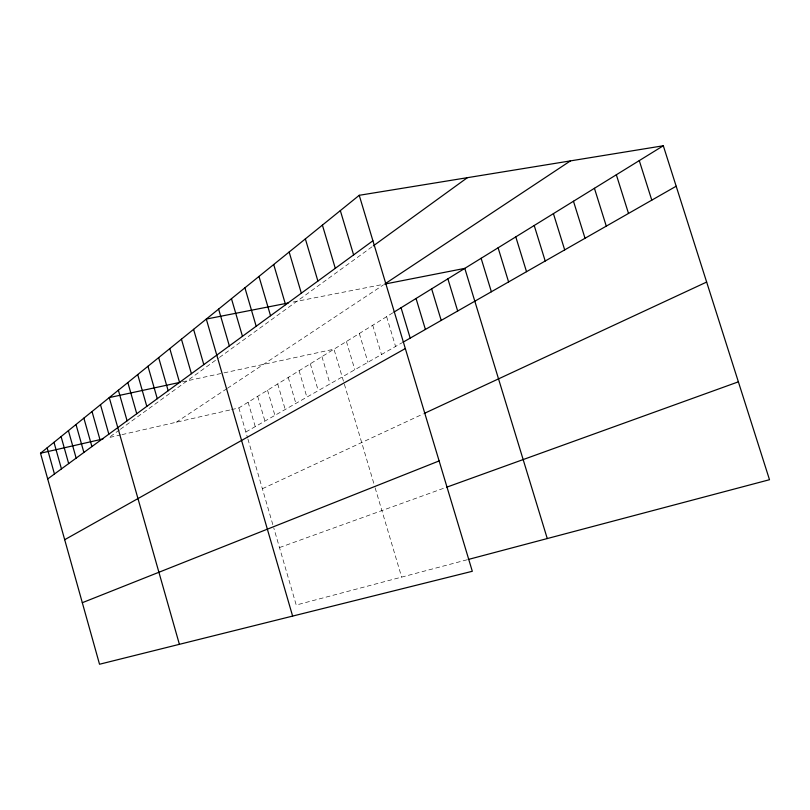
<?xml version="1.0" encoding="UTF-8"?>
<svg xmlns="http://www.w3.org/2000/svg" width="810" height="810" viewBox="0 0 810 810"><rect width="100%" height="100%" fill="white"/><g stroke="black" fill="none" stroke-linecap="round" stroke-linejoin="round"><path stroke-width="0.61" stroke-dasharray="4.05 3.04" d="M119.374 429.999L108.844 437.633L120.842 434.889M120.346 429.29L218.467 358.142M219.48 357.412L372.357 246.574M176.226 422.243L226.456 388.942M227.458 388.274L383.545 284.796M231.599 409.597L238.859 407.936L392.809 312.842M245.855 431.973L401.841 342.893M262.369 488.734L423.195 413.92M279.49 547.57L445.368 487.66M467.056 559.791L296.217 605.029L273.77 527.917M122.037 434.616L230.384 409.87M182.361 381.844L222.79 373.137M223.995 372.873L333.973 349.191L344.007 383.008M293.159 302.029L383.393 284.34M386.623 316.669L395.574 346.467M372.721 325.245L381.49 354.517M359.336 333.517L367.922 362.262M346.427 341.496L354.831 369.735M344.371 384.213L374.433 485.463M375.141 487.853L401.649 577.115M321.945 356.623L330.024 383.91M310.321 363.791L318.249 390.633M299.092 370.737L306.868 397.123M288.228 377.44L295.863 403.41M277.719 383.93L285.221 409.495M267.543 390.217L274.904 415.378M257.681 396.313L264.921 421.089M248.123 402.216L255.241 426.617M238.859 407.936L247.577 437.876M247.921 439.05L273.102 525.609"/><path stroke-width="1.21" d="M359.235 195.301L472.311 571.283L99.529 664.24L40.5 453.235L359.235 195.301L663.309 145.76L769.5 479.712L468.21 559.487M47.699 478.953L372.904 240.773M373.369 245.835L467.36 177.684M385.6 283.429L570.453 160.886M393.832 312.204L663.309 145.76M402.884 342.296L676.178 186.219M64.689 539.703L405.324 348.563M424.278 413.414L706.654 282.052M82.316 602.701L439.121 460.93M446.482 487.266L738.376 381.834M40.5 453.235L102.941 438.979M179.931 382.371L109.259 397.589L179.395 644.325M288.238 303.001L206.297 319.069L292.623 616.096M384.588 284.108L464.798 268.373L547.266 538.559M639.272 160.603L651.787 200.151M616.339 174.768L628.509 213.435M594.429 188.305L606.285 226.132M573.47 201.244L585.033 238.272M553.422 213.637L564.692 249.885M534.205 225.504L545.211 261.012M515.788 236.885L526.52 271.684M498.099 247.799L508.589 281.921M481.12 258.289L491.376 291.762M447.879 278.822L457.67 311.01M431.649 288.856L441.207 320.406M416.046 298.485L425.402 329.437M401.051 307.749L410.194 338.114M340.332 210.6L353.606 254.907M322.4 225.109L335.289 268.323M305.36 238.899L317.895 281.06M289.15 252.021L301.34 293.19M273.709 264.516L285.576 304.732M258.977 276.433L270.54 315.748M244.914 287.813L256.183 326.258M231.468 298.698L242.463 336.312M218.609 309.106L229.341 345.921M193.59 329.346L203.806 364.621M181.44 339.188L191.413 373.704M169.806 348.604L179.536 382.391M158.659 357.625L168.166 390.724M147.967 366.272L157.272 398.702M137.71 374.574L146.802 406.367M127.848 382.553L136.748 413.728M118.371 390.217L127.089 420.805M100.48 404.696L108.844 434.17M92.026 411.541L100.217 440.488M83.876 418.132L91.905 446.573M76.008 424.501L83.886 452.446M68.415 430.647L76.15 458.116M61.084 436.58L68.668 463.593M53.986 442.321L61.449 468.879M47.132 447.869L54.452 474.002"/></g></svg>
